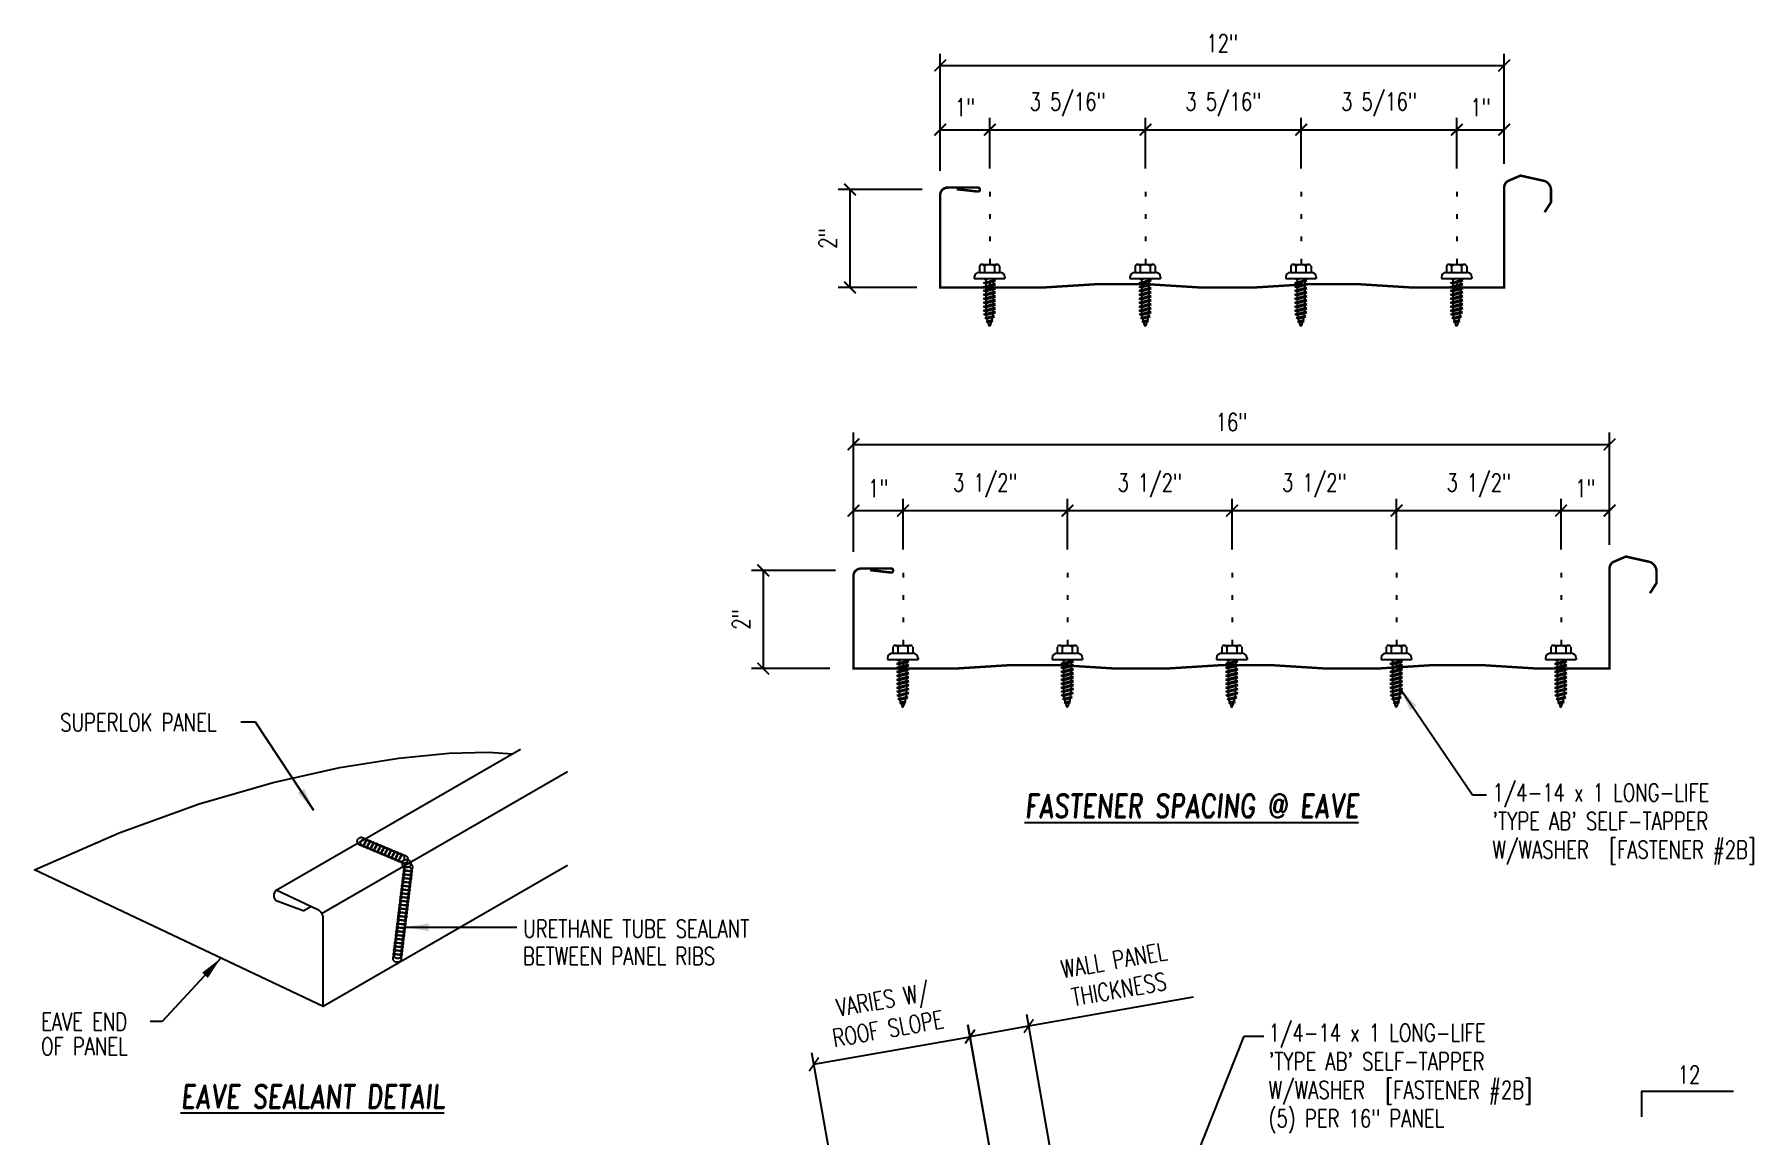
# Model space of a CAD drawing. Header units: inches. Extents: x 1.1 to 38.9, y 6.9 to 55.8.
# Drawn here: x 1.05 to 37.63, y 32.39 to 55.8 of the extents above; entities that cross this region are included whole.
import ezdxf
from ezdxf.enums import TextEntityAlignment as Align

# ---------------------------------------------------------------- set-up
doc = ezdxf.new("R2010")
doc.units = ezdxf.units.IN
doc.header["$MEASUREMENT"] = 0
doc.linetypes.add('CENTER2', pattern=[1.125, 0.75, -0.125, 0.125, -0.125])
doc.linetypes.add('DOT2', pattern=[0.125, 0, -0.125])
for name, color, linetype in [('DIM', 2, 'Continuous'), ('FASTENER', 9, 'Continuous'), ('LABEL', 6, 'Continuous'), ('MARK', 1, 'Continuous'), ('PANEL', 11, 'Continuous'), ('SEALANT', 253, 'CENTER2'), ('TEXT', 2, 'Continuous')]:
    doc.layers.add(name, color=color, linetype=linetype)
doc.styles.add('ROMAND', font='romand', dxfattribs={"height": 0.075})
doc.styles.add('TEXT', font='SIMPLEX', dxfattribs={"width": 0.75, "height": 6})
doc.styles.add('TEXT1', font='ROMANS.shx', dxfattribs={"width": 0.75, "height": 0.375})
doc.dimstyles.new('DETAIL', dxfattribs={"dimscale": 4, "dimtxt": 0.375, "dimasz": 0.0625, "dimexe": 0.0625, "dimexo": 0.125, "dimgap": 0.0625, "dimtad": 1, "dimdec": 4, "dimzin": 3, "dimdsep": 46, "dimlunit": 4, "dimtxsty": 'TEXT1', "dimblk": 'ARCHTICK', "dimcen": 0.0625, "dimclrd": 7, "dimclre": 7, "dimclrt": 2, "dimadec": 0, "dimazin": 0, "dimtfac": 0.59375, "dimtdec": 4, "dimtmove": 0, "dimatfit": 3, "dimfxl": 0, "dimfrac": 2, "dimtolj": 1, "dimtzin": 3, "dimarcsym": 0})
doc.dimstyles.new('DETAIL$7', dxfattribs={"dimscale": 4, "dimtxt": 6, "dimasz": 0.125, "dimexe": 0.0625, "dimexo": 0.125, "dimgap": 0.0625, "dimtad": 1, "dimdec": 5, "dimzin": 3, "dimdsep": 46, "dimlunit": 4, "dimtxsty": 'TEXT', "dimblk": 'ARCHTICK', "dimcen": 0.0625, "dimclrd": 7, "dimclre": 7, "dimclrt": 2, "dimadec": 0, "dimazin": 0, "dimtfac": 0.666667, "dimtdec": 5, "dimtmove": 0, "dimatfit": 3, "dimfxl": 0, "dimfrac": 2, "dimtolj": 1, "dimtzin": 3, "dimarcsym": 0})

# ---------------------------------------------------------------- blocks, each defined once
blk = doc.blocks.new('_ArchTick')
at = {"color": 0, "linetype": 'ByBlock', "const_width": 0.15}
blk.add_lwpolyline([(-0.5, -0.5), (0.5, 0.5)], dxfattribs=at)
blk = doc.blocks.new('*D16')
at = {"layer": 'DEFPOINTS', "color": 0}
for p in [(20.96, 34.475), (22.402, 26.294), (19.081, 25.708)]:
    blk.add_point(p, dxfattribs=at)
at = {"layer": 'DIM', "color": 7, "lineweight": -2}
for p, q in [((17.638, 33.89), (20.96, 34.475)), ((22.315, 26.786), (20.916, 34.722)), ((18.994, 26.201), (17.594, 34.136))]:
    blk.add_line(p, q, dxfattribs=at)
at = {"layer": 'DIM', "color": 7, "lineweight": -2, "xscale": 0.25, "yscale": 0.25, "zscale": 0.25}
for p, rotation in [((20.96, 34.475), 9.999999999999849), ((17.638, 33.89), 189.9999999999998)]:
    blk.add_blockref('_ArchTick', p, dxfattribs=dict(at, rotation=rotation))
at = {"layer": 'DIM', "color": 2, "insert": (19.162, 34.956), "char_height": 0.375, "attachment_point": 5, "rotation": 10, "style": 'TEXT1'}
blk.add_mtext('\\A1;VARIES W/\\PROOF SLOPE', dxfattribs=at)
blk = doc.blocks.new('*D17')
at = {"layer": 'DEFPOINTS', "color": 0}
for p in [(22.208, 34.705), (23.652, 26.514), (22.402, 26.294)]:
    blk.add_point(p, dxfattribs=at)
at = {"layer": 'DIM', "color": 7, "lineweight": -2}
for p, q in [((22.208, 34.705), (25.712, 35.323)), ((23.565, 27.007), (22.165, 34.951)), ((22.315, 26.786), (20.915, 34.731)), ((20.958, 34.484), (22.208, 34.705))]:
    blk.add_line(p, q, dxfattribs=at)
at = {"layer": 'DIM', "color": 7, "lineweight": -2, "xscale": 0.25, "yscale": 0.25, "zscale": 0.25}
for p, rotation in [((22.208, 34.705), 9.99999999999995), ((20.958, 34.484), 189.9999999999999)]:
    blk.add_blockref('_ArchTick', p, dxfattribs=dict(at, rotation=rotation))
at = {"layer": 'DIM', "color": 2, "insert": (24.076, 35.796), "char_height": 0.375, "attachment_point": 5, "rotation": 10, "style": 'TEXT1'}
blk.add_mtext('\\A1;{WALL PANEL}\\P{THICKNESS}', dxfattribs=at)
blk = doc.blocks.new('FD-F2b')
at = {"layer": 'TEXT', "style": 'TEXT1', "width": 0.75}
for s, p in [('1/4-14 x 1 LONG-LIFE', (0.0047, -0.0408)), ("'TYPE AB' SELF-TAPPER", (0.0047, -0.1926)), ('W/WASHER', (0.0047, -0.3444)), ('[FASTENER #2B]', (0.6255, -0.3444))]:
    blk.add_text(s, height=0.09375, dxfattribs=at).set_placement(p)
blk.add_attdef('(QUANTITY)', (0.0047, -0.4962), '', height=0.0938, dxfattribs=at)
at = {"layer": 'TEXT', "style": 'TEXT1', "flags": 1}
for tag, p in [('Color', (0.0199, -0.7145)), ('Calc', (0.0199, -0.7145)), ('Opt1', (0.0199, -0.7145)), ('Opt2', (0.0199, -0.7145)), ('Opt3', (0.0199, -0.7145)), ('Description', (0.0199, -0.7145)), ('Multiple', (0.0199, -0.7145)), ('Part', (0.0199, -0.7145)), ('Spare1', (0.0199, -0.902)), ('Spare2', (0.0199, -0.902)), ('Spare3', (0.0199, -0.902)), ('Spare4', (0.0199, -0.902)), ('Spare5', (0.0199, -0.902)), ('Spare6', (0.0199, -0.902)), ('Spare7', (0.0199, -0.902)), ('Spare8', (0.0199, -0.902)), ('Spare9', (0.0199, -0.902)), ('Spare10', (0.0199, -0.902))]:
    blk.add_attdef(tag, p, '', height=0.0938, dxfattribs=at)
blk = doc.blocks.new('slopl1')
at = {"layer": 'MARK', "color": 6}
blk.add_lwpolyline([(0, 0), (0, 0.1368), (0.4871, 0.1368)], dxfattribs=at)
at = {"layer": 'MARK', "color": 2, "style": 'TEXT1', "width": 0.75}
blk.add_text('12', height=0.09375, dxfattribs=at).set_placement((0.1909, 0.1779))
blk.add_attdef('SLOPL1', text='', height=0.0938, dxfattribs=at).set_placement((-0.0549, 0.0243), align=Align.RIGHT)
blk = doc.blocks.new('LAY-LAB')
at = {"layer": 'LABEL', "color": 6, "style": 'ROMAND', "oblique": 5, "width": 0.75}
blk.add_attdef('LAY-LAB', (0.017, 0.036), '', height=0.188, dxfattribs=at)
blk = doc.blocks.new('FZ6')
at = {"layer": 'FASTENER'}
for p, q in [((-0.324, 0.071), (-0.324, 0.037)), ((-0.324, 0.037), (0.324, 0.037)), ((-0.224, 0.171), (0.215, 0.171)), ((-0.215, 0.305), (-0.215, 0.171)), ((-0.161, 0.337), (0.161, 0.337)), ((-0.129, 0.035), (-0.124, 0.037)), ((-0.096, 0.017), (-0.129, 0.035)), ((-0.129, -0.049), (0.096, 0.015)), ((-0.124, 0.037), (-0.08, 0.037)), ((-0.107, 0.305), (-0.107, 0.171)), ((-0.096, 0.017), (-0.025, 0.037)), ((-0.08, 0.037), (0.08, 0.037)), ((-0.08, 0.021), (-0.08, -0.035)), ((0.08, 0.037), (0.08, 0.011)), ((0.129, -0.003), (0.096, 0.015)), ((0.107, 0.305), (0.107, 0.171)), ((0.215, 0.305), (0.215, 0.171)), ((0.324, 0.071), (0.324, 0.037)), ((-0.096, -0.068), (-0.129, -0.049)), ((-0.129, -0.134), (0.096, -0.069)), ((-0.096, -0.152), (-0.129, -0.134)), ((-0.129, -0.218), (0.096, -0.154)), ((-0.096, -0.237), (-0.129, -0.218)), ((-0.129, -0.303), (0.096, -0.238)), ((-0.096, -0.321), (-0.129, -0.303)), ((-0.129, -0.387), (0.096, -0.323)), ((-0.096, -0.068), (0.129, -0.004)), ((-0.096, -0.152), (0.129, -0.088)), ((-0.096, -0.237), (0.129, -0.172)), ((-0.096, -0.321), (0.129, -0.257)), ((-0.096, -0.406), (0.129, -0.341)), ((-0.08, -0.063), (-0.08, -0.12)), ((-0.08, -0.148), (-0.08, -0.204)), ((-0.08, -0.232), (-0.08, -0.288)), ((-0.08, -0.317), (-0.08, -0.373)), ((0.08, -0.016), (0.08, -0.074)), ((0.08, -0.102), (0.08, -0.158)), ((0.08, -0.186), (0.08, -0.243)), ((0.08, -0.27), (0.08, -0.327)), ((0.08, -0.355), (0.08, -0.412)), ((0.129, -0.088), (0.096, -0.069)), ((0.129, -0.172), (0.096, -0.154)), ((0.129, -0.257), (0.096, -0.238)), ((0.129, -0.341), (0.096, -0.323)), ((-0.096, -0.406), (-0.129, -0.387)), ((-0.129, -0.471), (0.096, -0.407)), ((-0.096, -0.49), (-0.129, -0.471)), ((-0.129, -0.556), (0.096, -0.491)), ((-0.096, -0.575), (-0.129, -0.556)), ((-0.129, -0.64), (0.096, -0.576)), ((-0.096, -0.659), (-0.129, -0.64)), ((-0.121, -0.722), (0.092, -0.662)), ((-0.088, -0.741), (-0.121, -0.722)), ((-0.096, -0.49), (0.129, -0.426)), ((-0.096, -0.575), (0.129, -0.51)), ((-0.096, -0.659), (0.129, -0.595)), ((-0.088, -0.741), (0.125, -0.68)), ((-0.08, -0.401), (-0.08, -0.457)), ((-0.08, -0.485), (-0.08, -0.542)), ((-0.08, -0.57), (-0.08, -0.626)), ((0.08, -0.44), (0.08, -0.496)), ((0.08, -0.524), (0.08, -0.58)), ((0.125, -0.68), (0.092, -0.662)), ((0.129, -0.426), (0.096, -0.407)), ((0.129, -0.51), (0.096, -0.491)), ((0.129, -0.595), (0.096, -0.576)), ((-0.095, -0.799), (0.071, -0.752)), ((-0.061, -0.818), (-0.095, -0.799)), ((-0.063, -0.877), (0.034, -0.847)), ((-0.029, -0.895), (-0.063, -0.877)), ((-0.061, -0.818), (0.104, -0.771)), ((-0.029, -0.895), (0.068, -0.866)), ((0.068, -0.866), (0.034, -0.847)), ((0.104, -0.771), (0.071, -0.752))]:
    blk.add_line(p, q, dxfattribs=at)
for centre, radius, start, end in [((-0.224, 0.071), 0.1, 90, 180), ((-0.161, 0.274), 0.0628, 29.8754, 150.1246), ((0, 0.141), 0.196, 56.9974, 123.0026), ((0.161, 0.274), 0.0628, 29.8754, 150.1246), ((0.224, 0.071), 0.1, 0, 90), ((0.676, -0.642), 0.757, 180.9696, 185.1765), ((-0.676, -0.642), 0.757, 351.6648, 356.0901), ((-0.676, -0.642), 0.757, 358.2537, 2.5109), ((0.676, -0.642), 0.757, 187.255, 191.3837), ((0.676, -0.642), 0.757, 193.4363, 197.6723), ((0.676, -0.642), 0.757, 199.1495, 206.7351), ((-0.676, -0.642), 0.757, 333.2649, 342.2085), ((-0.676, -0.642), 0.757, 343.5473, 349.3968)]:
    blk.add_arc(centre, radius, start, end, dxfattribs=at)
blk = doc.blocks.new('*D22')
at = {"layer": 'DEFPOINTS', "color": 0}
for p in [(19.534, 45.666), (18.48, 44.293), (19.534, 44.343)]:
    blk.add_point(p, dxfattribs=at)
at = {"layer": 'DIM', "color": 7, "lineweight": -2}
for p, q in [((18.48, 44.793), (18.48, 45.916)), ((19.534, 44.843), (19.534, 45.916)), ((18.48, 45.666), (19.534, 45.666))]:
    blk.add_line(p, q, dxfattribs=at)
at = {"layer": 'DIM', "color": 7, "lineweight": -2, "xscale": 0.25, "yscale": 0.25, "zscale": 0.25, "rotation": 180}
blk.add_blockref('_ArchTick', (18.48, 45.666), dxfattribs=at)
at = {"layer": 'DIM', "color": 7, "lineweight": -2, "xscale": 0.25, "yscale": 0.25, "zscale": 0.25}
blk.add_blockref('_ArchTick', (19.534, 45.666), dxfattribs=at)
at = {"layer": 'DIM', "color": 2, "insert": (19.007, 46.139), "char_height": 0.375, "attachment_point": 5, "style": 'TEXT1'}
blk.add_mtext('\\A1;1"', dxfattribs=at)
blk = doc.blocks.new('*D23')
at = {"layer": 'DEFPOINTS', "color": 0}
for p in [(18.598, 44.395), (16.56, 42.308), (18.478, 42.308)]:
    blk.add_point(p, dxfattribs=at)
at = {"layer": 'DIM', "color": 7, "lineweight": -2}
for p, q in [((18.098, 44.395), (16.31, 44.395)), ((16.56, 44.395), (16.56, 42.308)), ((17.978, 42.308), (16.31, 42.308))]:
    blk.add_line(p, q, dxfattribs=at)
at = {"layer": 'DIM', "color": 7, "lineweight": -2, "xscale": 0.25, "yscale": 0.25, "zscale": 0.25}
for p, rotation in [((16.56, 44.395), 90), ((16.56, 42.308), 270)]:
    blk.add_blockref('_ArchTick', p, dxfattribs=dict(at, rotation=rotation))
at = {"layer": 'DIM', "color": 2, "insert": (16.087, 43.351), "char_height": 0.375, "attachment_point": 5, "rotation": 90, "style": 'TEXT1'}
blk.add_mtext('\\A1;2"', dxfattribs=at)
blk = doc.blocks.new('*D24')
at = {"layer": 'DEFPOINTS', "color": 0}
for p in [(34.566, 45.666), (33.534, 44.343), (34.566, 44.437)]:
    blk.add_point(p, dxfattribs=at)
at = {"layer": 'DIM', "color": 7, "lineweight": -2}
for p, q in [((33.534, 44.843), (33.534, 45.916)), ((34.566, 44.937), (34.566, 45.916)), ((33.534, 45.666), (34.566, 45.666))]:
    blk.add_line(p, q, dxfattribs=at)
at = {"layer": 'DIM', "color": 7, "lineweight": -2, "xscale": 0.25, "yscale": 0.25, "zscale": 0.25, "rotation": 180}
blk.add_blockref('_ArchTick', (33.534, 45.666), dxfattribs=at)
at = {"layer": 'DIM', "color": 7, "lineweight": -2, "xscale": 0.25, "yscale": 0.25, "zscale": 0.25}
blk.add_blockref('_ArchTick', (34.566, 45.666), dxfattribs=at)
at = {"layer": 'DIM', "color": 2, "insert": (34.05, 46.139), "char_height": 0.375, "attachment_point": 5, "style": 'TEXT1'}
blk.add_mtext('\\A1;1"', dxfattribs=at)
blk = doc.blocks.new('*D27')
at = {"color": 7, "lineweight": -2}
for p, q in [((19.534, 44.843), (19.534, 45.916)), ((23.034, 44.843), (23.034, 45.916)), ((19.534, 45.666), (23.034, 45.666))]:
    blk.add_line(p, q, dxfattribs=at)
at = {"layer": 'DEFPOINTS', "color": 0}
for p in [(23.034, 45.666), (19.534, 44.343), (23.034, 44.343)]:
    blk.add_point(p, dxfattribs=at)
at = {"color": 7, "lineweight": -2, "xscale": 0.25, "yscale": 0.25, "zscale": 0.25, "rotation": 180}
blk.add_blockref('_ArchTick', (19.534, 45.666), dxfattribs=at)
at = {"color": 7, "lineweight": -2, "xscale": 0.25, "yscale": 0.25, "zscale": 0.25}
blk.add_blockref('_ArchTick', (23.034, 45.666), dxfattribs=at)
at = {"color": 2, "insert": (21.284, 46.201), "char_height": 0.375, "attachment_point": 5, "style": 'TEXT1'}
blk.add_mtext('\\A1;3 1/2"', dxfattribs=at)
blk = doc.blocks.new('*D28')
at = {"color": 7, "lineweight": -2}
for p, q in [((23.034, 44.843), (23.034, 45.916)), ((26.534, 44.843), (26.534, 45.916)), ((23.034, 45.666), (26.534, 45.666))]:
    blk.add_line(p, q, dxfattribs=at)
at = {"layer": 'DEFPOINTS', "color": 0}
for p in [(26.534, 45.666), (23.034, 44.343), (26.534, 44.343)]:
    blk.add_point(p, dxfattribs=at)
at = {"color": 7, "lineweight": -2, "xscale": 0.25, "yscale": 0.25, "zscale": 0.25, "rotation": 180}
blk.add_blockref('_ArchTick', (23.034, 45.666), dxfattribs=at)
at = {"color": 7, "lineweight": -2, "xscale": 0.25, "yscale": 0.25, "zscale": 0.25}
blk.add_blockref('_ArchTick', (26.534, 45.666), dxfattribs=at)
at = {"color": 2, "insert": (24.784, 46.201), "char_height": 0.375, "attachment_point": 5, "style": 'TEXT1'}
blk.add_mtext('\\A1;3 1/2"', dxfattribs=at)
blk = doc.blocks.new('*D29')
at = {"color": 7, "lineweight": -2}
for p, q in [((26.534, 44.843), (26.534, 45.916)), ((30.034, 44.843), (30.034, 45.916)), ((26.534, 45.666), (30.034, 45.666))]:
    blk.add_line(p, q, dxfattribs=at)
at = {"layer": 'DEFPOINTS', "color": 0}
for p in [(30.034, 45.666), (26.534, 44.343), (30.034, 44.343)]:
    blk.add_point(p, dxfattribs=at)
at = {"color": 7, "lineweight": -2, "xscale": 0.25, "yscale": 0.25, "zscale": 0.25, "rotation": 180}
blk.add_blockref('_ArchTick', (26.534, 45.666), dxfattribs=at)
at = {"color": 7, "lineweight": -2, "xscale": 0.25, "yscale": 0.25, "zscale": 0.25}
blk.add_blockref('_ArchTick', (30.034, 45.666), dxfattribs=at)
at = {"color": 2, "insert": (28.284, 46.201), "char_height": 0.375, "attachment_point": 5, "style": 'TEXT1'}
blk.add_mtext('\\A1;3 1/2"', dxfattribs=at)
blk = doc.blocks.new('*D30')
at = {"color": 7, "lineweight": -2}
for p, q in [((30.034, 44.843), (30.034, 45.916)), ((33.534, 44.843), (33.534, 45.916)), ((30.034, 45.666), (33.534, 45.666))]:
    blk.add_line(p, q, dxfattribs=at)
at = {"layer": 'DEFPOINTS', "color": 0}
for p in [(33.534, 45.666), (30.034, 44.343), (33.534, 44.343)]:
    blk.add_point(p, dxfattribs=at)
at = {"color": 7, "lineweight": -2, "xscale": 0.25, "yscale": 0.25, "zscale": 0.25, "rotation": 180}
blk.add_blockref('_ArchTick', (30.034, 45.666), dxfattribs=at)
at = {"color": 7, "lineweight": -2, "xscale": 0.25, "yscale": 0.25, "zscale": 0.25}
blk.add_blockref('_ArchTick', (33.534, 45.666), dxfattribs=at)
at = {"color": 2, "insert": (31.784, 46.201), "char_height": 0.375, "attachment_point": 5, "style": 'TEXT1'}
blk.add_mtext('\\A1;3 1/2"', dxfattribs=at)
blk = doc.blocks.new('*D25')
at = {"layer": 'DEFPOINTS', "color": 0}
for p in [(21.379, 53.769), (20.325, 52.395), (21.379, 52.446)]:
    blk.add_point(p, dxfattribs=at)
at = {"layer": 'DIM', "color": 7, "lineweight": -2}
for p, q in [((20.325, 52.895), (20.325, 54.019)), ((21.379, 52.946), (21.379, 54.019)), ((20.325, 53.769), (21.379, 53.769))]:
    blk.add_line(p, q, dxfattribs=at)
at = {"layer": 'DIM', "color": 7, "lineweight": -2, "xscale": 0.25, "yscale": 0.25, "zscale": 0.25, "rotation": 180}
blk.add_blockref('_ArchTick', (20.325, 53.769), dxfattribs=at)
at = {"layer": 'DIM', "color": 7, "lineweight": -2, "xscale": 0.25, "yscale": 0.25, "zscale": 0.25}
blk.add_blockref('_ArchTick', (21.379, 53.769), dxfattribs=at)
at = {"layer": 'DIM', "color": 2, "insert": (20.852, 54.242), "char_height": 0.375, "attachment_point": 5, "style": 'TEXT1'}
blk.add_mtext('\\A1;1"', dxfattribs=at)
blk = doc.blocks.new('*D26')
at = {"layer": 'DEFPOINTS', "color": 0}
for p in [(20.443, 52.498), (18.405, 50.411), (20.324, 50.411)]:
    blk.add_point(p, dxfattribs=at)
at = {"layer": 'DIM', "color": 7, "lineweight": -2}
for p, q in [((19.943, 52.498), (18.155, 52.498)), ((18.405, 52.498), (18.405, 50.411)), ((19.824, 50.411), (18.155, 50.411))]:
    blk.add_line(p, q, dxfattribs=at)
at = {"layer": 'DIM', "color": 7, "lineweight": -2, "xscale": 0.25, "yscale": 0.25, "zscale": 0.25}
for p, rotation in [((18.405, 52.498), 90), ((18.405, 50.411), 270)]:
    blk.add_blockref('_ArchTick', p, dxfattribs=dict(at, rotation=rotation))
at = {"layer": 'DIM', "color": 2, "insert": (17.932, 51.454), "char_height": 0.375, "attachment_point": 5, "rotation": 90, "style": 'TEXT1'}
blk.add_mtext('\\A1;2"', dxfattribs=at)
blk = doc.blocks.new('*D31')
at = {"color": 7, "lineweight": -2}
for p, q in [((21.379, 52.946), (21.379, 54.019)), ((24.692, 52.946), (24.692, 54.019)), ((21.379, 53.769), (24.692, 53.769))]:
    blk.add_line(p, q, dxfattribs=at)
at = {"layer": 'DEFPOINTS', "color": 0}
for p in [(24.692, 53.769), (21.379, 52.446), (24.692, 52.446)]:
    blk.add_point(p, dxfattribs=at)
at = {"color": 7, "lineweight": -2, "xscale": 0.25, "yscale": 0.25, "zscale": 0.25, "rotation": 180}
blk.add_blockref('_ArchTick', (21.379, 53.769), dxfattribs=at)
at = {"color": 7, "lineweight": -2, "xscale": 0.25, "yscale": 0.25, "zscale": 0.25}
blk.add_blockref('_ArchTick', (24.692, 53.769), dxfattribs=at)
at = {"color": 2, "insert": (23.036, 54.304), "char_height": 0.375, "attachment_point": 5, "style": 'TEXT1'}
blk.add_mtext('\\A1;3 5/16"', dxfattribs=at)
blk = doc.blocks.new('*D32')
at = {"color": 7, "lineweight": -2}
for p, q in [((24.692, 52.946), (24.692, 54.019)), ((28.004, 52.946), (28.004, 54.019)), ((24.692, 53.769), (28.004, 53.769))]:
    blk.add_line(p, q, dxfattribs=at)
at = {"layer": 'DEFPOINTS', "color": 0}
for p in [(28.004, 53.769), (24.692, 52.446), (28.004, 52.446)]:
    blk.add_point(p, dxfattribs=at)
at = {"color": 7, "lineweight": -2, "xscale": 0.25, "yscale": 0.25, "zscale": 0.25, "rotation": 180}
blk.add_blockref('_ArchTick', (24.692, 53.769), dxfattribs=at)
at = {"color": 7, "lineweight": -2, "xscale": 0.25, "yscale": 0.25, "zscale": 0.25}
blk.add_blockref('_ArchTick', (28.004, 53.769), dxfattribs=at)
at = {"color": 2, "insert": (26.348, 54.304), "char_height": 0.375, "attachment_point": 5, "style": 'TEXT1'}
blk.add_mtext('\\A1;3 5/16"', dxfattribs=at)
blk = doc.blocks.new('*D33')
at = {"color": 7, "lineweight": -2}
for p, q in [((28.004, 52.946), (28.004, 54.019)), ((31.317, 52.946), (31.317, 54.019)), ((28.004, 53.769), (31.317, 53.769))]:
    blk.add_line(p, q, dxfattribs=at)
at = {"layer": 'DEFPOINTS', "color": 0}
for p in [(31.317, 53.769), (28.004, 52.446), (31.317, 52.446)]:
    blk.add_point(p, dxfattribs=at)
at = {"color": 7, "lineweight": -2, "xscale": 0.25, "yscale": 0.25, "zscale": 0.25, "rotation": 180}
blk.add_blockref('_ArchTick', (28.004, 53.769), dxfattribs=at)
at = {"color": 7, "lineweight": -2, "xscale": 0.25, "yscale": 0.25, "zscale": 0.25}
blk.add_blockref('_ArchTick', (31.317, 53.769), dxfattribs=at)
at = {"color": 2, "insert": (29.661, 54.304), "char_height": 0.375, "attachment_point": 5, "style": 'TEXT1'}
blk.add_mtext('\\A1;3 5/16"', dxfattribs=at)
blk = doc.blocks.new('*D34')
at = {"color": 7, "lineweight": -2}
for p, q in [((31.317, 52.946), (31.317, 54.019)), ((32.324, 53.04), (32.324, 54.019)), ((31.317, 53.769), (32.324, 53.769))]:
    blk.add_line(p, q, dxfattribs=at)
at = {"layer": 'DEFPOINTS', "color": 0}
for p in [(32.324, 53.769), (31.317, 52.446), (32.324, 52.54)]:
    blk.add_point(p, dxfattribs=at)
at = {"color": 7, "lineweight": -2, "xscale": 0.25, "yscale": 0.25, "zscale": 0.25, "rotation": 180}
blk.add_blockref('_ArchTick', (31.317, 53.769), dxfattribs=at)
at = {"color": 7, "lineweight": -2, "xscale": 0.25, "yscale": 0.25, "zscale": 0.25}
blk.add_blockref('_ArchTick', (32.324, 53.769), dxfattribs=at)
at = {"color": 2, "insert": (31.82, 54.242), "char_height": 0.375, "attachment_point": 5, "style": 'TEXT1'}
blk.add_mtext('\\A1;1"', dxfattribs=at)

msp = doc.modelspace()

# ---------------------------------------------------------------- linework, layer by layer
at = {"color": 7}
for p, q in [((20.32507, 53.39545), (20.32507, 55.38488)), ((32.3238, 53.39545), (32.3238, 55.38488)), ((20.32507, 55.13488), (32.3238, 55.13488))]:
    msp.add_line(p, q, dxfattribs=at)
at = {"layer": 'DIM', "linetype": 'DOT2', "ltscale": 3}
for p, q in [((21.37944, 52.44563), (21.37944, 50.41116)), ((24.69194, 52.44563), (24.69194, 50.48133)), ((28.00444, 52.44563), (28.00444, 50.47408)), ((31.31694, 52.44563), (31.31694, 50.41116)), ((19.53411, 44.3427), (19.53411, 42.30823)), ((23.03411, 44.3427), (23.03411, 42.37046)), ((26.53411, 44.3427), (26.53411, 42.3784)), ((30.03411, 44.3427), (30.03411, 42.33268)), ((33.53411, 44.3427), (33.53411, 42.30823))]:
    msp.add_line(p, q, dxfattribs=at)
at = {"layer": 'DIM', "color": 7}
for p, q in [((18.47974, 44.79251), (18.47974, 47.32576)), ((34.56559, 44.93677), (34.56559, 47.32576)), ((18.47974, 47.07576), (34.56559, 47.07576))]:
    msp.add_line(p, q, dxfattribs=at)
at = {"layer": 'PANEL'}
for p, q in [((6.19872, 37.59289), (11.39488, 40.59289)), ((7.16376, 37.10048), (12.39488, 40.12066)), ((7.08195, 37.17581), (6.19872, 37.59289)), ((6.77204, 37.15357), (6.19872, 37.36648)), ((6.77204, 37.15357), (6.93267, 37.2463)), ((7.19872, 35.12066), (7.19872, 36.99886))]:
    msp.add_line(p, q, dxfattribs=at)
for points in [[(33.18385, 52.01351, 0.05253, 0.05253, 0), (33.32107, 52.22634, 0.05253, 0.05253, 0), (33.32107, 52.47784, 0.05253, 0.05253, 0.31402705), (33.18138, 52.67833, 0.05253, 0.05253, 0), (32.6701, 52.79211, 0.05253, 0.05253, 0), (32.40613, 52.67906, 0.05253, 0.05253, 0.27334467), (32.3238, 52.5397, 0.05, 0.05, 0), (32.3238, 50.41132, 0.05, 0.05, 0), (32.11649, 50.41116, 0.05, 0.05, 0), (30.76908, 50.41116, 0.05, 0.05, 0)], [(31.4883, 50.41116, 0.05, 0.05, 0), (30.36567, 50.41116, 0.05, 0.05, 0), (29.24304, 50.48133, 0.05, 0.05, 0), (28.12041, 50.48133, 0.05, 0.05, 0), (26.99777, 50.41116, 0.05, 0.05, 0), (25.87514, 50.41116, 0.05, 0.05, 0), (24.75251, 50.48133, 0.05, 0.05, 0), (23.62988, 50.48133, 0.05, 0.05, 0), (22.50724, 50.41116, 0.05, 0.05, 0), (21.18805, 50.41116, 0.05, 0.05, 0), (21.25317, 50.41116, 0.05, 0.05, 0), (21.07079, 50.41116, 0.05, 0.05, 0), (20.74677, 50.41116, 0.05, 0.05, 0), (20.3238, 50.41107, 0.05, 0.05, 0), (20.3238, 52.37805, 0.05253, 0.05253, -0.41421356), (20.4829, 52.53715, 0.05253, 0.05253, 0), (21.12583, 52.53715, 0.05253, 0.05253, -0.41421356), (21.16811, 52.49487, 0.05253, 0.05253, -0.41421356), (21.12583, 52.45259, 0.05253, 0.05253, 0), (20.67678, 52.50331, 0, 0, 0)], [(35.42564, 43.91058, 0.05253, 0.05253, 0), (35.56286, 44.1234, 0.05253, 0.05253, 0), (35.56286, 44.37491, 0.05253, 0.05253, 0.31402705), (35.42317, 44.5754, 0.05253, 0.05253, 0), (34.91189, 44.68918, 0.05253, 0.05253, 0), (34.64792, 44.57612, 0.05253, 0.05253, 0.27334467), (34.56559, 44.43677, 0.05, 0.05, 0), (34.56559, 42.30839, 0.05, 0.05, 0), (34.35828, 42.30823, 0.05, 0.05, 0), (33.01087, 42.30823, 0.05, 0.05, 0), (31.88824, 42.3784, 0.05, 0.05, 0), (30.7656, 42.3784, 0.05, 0.05, 0), (29.64297, 42.30823, 0.05, 0.05, 0), (28.52034, 42.30823, 0.05, 0.05, 0), (27.39771, 42.3784, 0.05, 0.05, 0), (26.27507, 42.3784, 0.05, 0.05, 0), (25.15244, 42.30823, 0.05, 0.05, 0), (24.02981, 42.30823, 0.05, 0.05, 0), (22.90718, 42.3784, 0.05, 0.05, 0), (21.78454, 42.3784, 0.05, 0.05, 0), (20.66191, 42.30823, 0.05, 0.05, 0), (19.34272, 42.30823, 0.05, 0.05, 0), (19.40784, 42.30823, 0.05, 0.05, 0), (19.22546, 42.30823, 0.05, 0.05, 0), (18.90144, 42.30823, 0.05, 0.05, 0), (18.47847, 42.30814, 0.05, 0.05, 0), (18.47847, 44.27512, 0.05253, 0.05253, -0.41421356), (18.63756, 44.43422, 0.05253, 0.05253, 0), (19.2805, 44.43422, 0.05253, 0.05253, -0.41421356), (19.32278, 44.39194, 0.05253, 0.05253, -0.41421356), (19.2805, 44.34966, 0.05253, 0.05253, 0), (18.83144, 44.40038, 0, 0, 0)]]:
    msp.add_lwpolyline(points, format="xyseb", dxfattribs=at)
msp.add_lwpolyline([(12.39488, 38.12066), (7.19872, 35.12066), (1.05224, 38.02319), (2.8564, 38.81428), (4.55607, 39.42858), (6.12911, 39.88546), (7.55333, 40.20431), (8.80658, 40.40451), (9.8667, 40.50543), (10.71153, 40.52646), (11.2223, 40.49325)], dxfattribs=at)
for centre, radius, start, end in [((6.28855, 37.47968), 0.14451, 128.431894, 231.568106), ((6.97653, 36.97923), 0.22306, 354.952752, 61.797202)]:
    msp.add_arc(centre, radius, start, end, dxfattribs=at)
at = {"layer": 'SEALANT', "color": 9}
for centre in [(8.0105, 38.63008), (8.08544, 38.59854), (8.16038, 38.56699), (8.23532, 38.53545), (8.31025, 38.50391), (8.38519, 38.47236), (8.46013, 38.44082), (8.53507, 38.40928), (8.61001, 38.37773), (8.68495, 38.34619), (8.75988, 38.31465), (8.83482, 38.2831), (8.90976, 38.25156), (8.97193, 38.16166), (8.99851, 38.00343), (9.0084, 38.08413), (8.94907, 37.59992), (8.95896, 37.68062), (8.96885, 37.76132), (8.97874, 37.84202), (8.98862, 37.92273), (8.90952, 37.2771), (8.91941, 37.35781), (8.92929, 37.43851), (8.93918, 37.51921), (8.86008, 36.87359), (8.86996, 36.95429), (8.87985, 37.03499), (8.88974, 37.1157), (8.89963, 37.1964), (8.82052, 36.55078), (8.83041, 36.63148), (8.8403, 36.71218), (8.85019, 36.79289), (8.77108, 36.14726), (8.78097, 36.22796), (8.79086, 36.30867), (8.80075, 36.38937), (8.81063, 36.47007)]:
    msp.add_circle(centre, 0.08824, dxfattribs=at)

# ---------------------------------------------------------------- block references
at = {"color": 7, "xscale": 0.25, "yscale": 0.25, "zscale": 0.25, "rotation": 180}
msp.add_blockref('_ArchTick', (20.32507, 55.13488), dxfattribs=at)
at = {"color": 7, "xscale": 0.25, "yscale": 0.25, "zscale": 0.25}
msp.add_blockref('_ArchTick', (32.3238, 55.13488), dxfattribs=at)
at = {"layer": 'DIM', "color": 7, "xscale": 0.25, "yscale": 0.25, "zscale": 0.25, "rotation": 180}
msp.add_blockref('_ArchTick', (18.47974, 47.07576), dxfattribs=at)
at = {"layer": 'DIM', "color": 7, "xscale": 0.25, "yscale": 0.25, "zscale": 0.25}
msp.add_blockref('_ArchTick', (34.56559, 47.07576), dxfattribs=at)
at = {"layer": 'FASTENER'}
for p in [(21.37389, 50.56361), (24.68639, 50.56361), (27.99889, 50.56361), (31.31139, 50.56361), (19.52856, 42.46068), (23.02856, 42.46068), (26.52856, 42.46068), (30.02856, 42.46068), (33.52856, 42.46068)]:
    msp.add_blockref('FZ6', p, dxfattribs=at)
at = {"layer": 'LABEL', "xscale": 2.666666666666686, "yscale": 2.666666666666679, "zscale": 2.66666666666668}
for p, values in [((22.08243, 39.04014), {'LAY-LAB': '%%UFASTENER SPACING @ EAVE'}), ((4.12517, 32.8594), {'LAY-LAB': '%%UEAVE SEALANT DETAIL'})]:
    msp.add_blockref('LAY-LAB', p, dxfattribs=at).add_auto_attribs(values)
at = {"layer": 'MARK', "xscale": 4, "yscale": 4, "zscale": 4}
msp.add_blockref('slopl1', (35.25073, 32.77148), dxfattribs=at)
at = {"layer": 'TEXT', "xscale": 4, "yscale": 4, "zscale": 4}
msp.add_blockref('FD-F2b', (32.05507, 39.64537), dxfattribs=at)
msp.add_blockref('FD-F2b', (27.29309, 34.53565), dxfattribs=at).add_auto_attribs({'(QUANTITY)': '(5) PER 16" PANEL'})

# ---------------------------------------------------------------- texts
at = {"color": 2, "insert": (26.32444, 55.6081), "char_height": 0.375, "attachment_point": 5, "style": 'TEXT1'}
msp.add_mtext('\\A1;12"', dxfattribs=at)
at = {"layer": 'DIM', "color": 2, "insert": (26.52267, 47.54897), "char_height": 0.375, "attachment_point": 5, "style": 'TEXT1'}
msp.add_mtext('\\A1;16"', dxfattribs=at)
at = {"layer": 'TEXT', "style": 'TEXT1', "width": 0.75}
for s, p in [('SUPERLOK PANEL', (1.60183, 40.97406)), ('URETHANE TUBE SEALANT', (11.45396, 36.58493)), ('BETWEEN PANEL RIBS', (11.44778, 36.0032)), ('EAVE END ', (1.19533, 34.60766)), ('OF PANEL', (1.19533, 34.08357))]:
    msp.add_text(s, height=0.375, dxfattribs=at).set_placement(p)

# ---------------------------------------------------------------- dimensions: what is measured, and where the dimension line sits
for base, p1, p2, picture, middle in [((24.69194, 53.76862), (21.37944, 52.44563), (24.69194, 52.44563), '*D31', (23.03569, 54.30433)), ((28.00444, 53.76862), (24.69194, 52.44563), (28.00444, 52.44563), '*D32', (26.34819, 54.30433)), ((31.31694, 53.76862), (28.00444, 52.44563), (31.31694, 52.44563), '*D33', (29.66069, 54.30433)), ((32.3238, 53.76862), (31.31694, 52.44563), (32.3238, 52.5397), '*D34', (31.82037, 54.24183)), ((23.03411, 45.66569), (19.53411, 44.3427), (23.03411, 44.3427), '*D27', (21.28411, 46.2014)), ((26.53411, 45.66569), (23.03411, 44.3427), (26.53411, 44.3427), '*D28', (24.78411, 46.2014)), ((30.03411, 45.66569), (26.53411, 44.3427), (30.03411, 44.3427), '*D29', (28.28411, 46.2014)), ((33.53411, 45.66569), (30.03411, 44.3427), (33.53411, 44.3427), '*D30', (31.78411, 46.2014))]:
    dim = msp.add_linear_dim(base=base, p1=p1, p2=p2, dimstyle='DETAIL')
    dim.commit()
    dim.dimension.update_dxf_attribs({"geometry": picture, "text_midpoint": middle})
at = {"layer": 'DIM'}
for base, p1, p2, picture, middle in [((21.37944, 53.76862), (20.32507, 52.39545), (21.37944, 52.44563), '*D25', (20.85226, 54.24183)), ((19.53411, 45.66569), (18.47974, 44.29251), (19.53411, 44.3427), '*D22', (19.00692, 46.1389)), ((34.56559, 45.66569), (33.53411, 44.3427), (34.56559, 44.43677), '*D24', (34.04985, 46.1389))]:
    dim = msp.add_linear_dim(base=base, p1=p1, p2=p2, text='1"', dimstyle='DETAIL', override={"dimtxt": 0.375, "dimtmove": 0}, dxfattribs=at)
    dim.commit()
    dim.dimension.update_dxf_attribs({"geometry": picture, "text_midpoint": middle})
for base, p1, p2, picture, middle in [((18.40541, 50.41107), (20.44339, 52.49764), (20.3238, 50.41107), '*D26', (17.9322, 51.45435)), ((16.56008, 42.30814), (18.59806, 44.39471), (18.47847, 42.30814), '*D23', (16.08687, 43.35142))]:
    dim = msp.add_linear_dim(base=base, p1=p1, p2=p2, angle=90, text='2"', dimstyle='DETAIL', override={"dimtxt": 0.375, "dimtmove": 0}, dxfattribs=at)
    dim.commit()
    dim.dimension.update_dxf_attribs({"geometry": picture, "text_midpoint": middle})
dim = msp.add_linear_dim(base=(22.20801, 34.70472), p1=(22.40221, 26.29385), p2=(23.65221, 26.51426), angle=10, text='{WALL PANEL}\\P{THICKNESS}', dimstyle='DETAIL', dxfattribs=at)
dim.commit()
dim.dimension.update_dxf_attribs({"geometry": '*D17', "text_midpoint": (24.20621, 35.05705), "dimtype": 160})
dim = msp.add_aligned_dim(p1=(19.08051, 25.70815), p2=(22.40221, 26.29385), distance=8.30769, text='VARIES W/\\PROOF SLOPE', dimstyle='DETAIL', dxfattribs=at)
dim.commit()
dim.dimension.update_dxf_attribs({"geometry": '*D16', "text_midpoint": (19.16231, 34.95626)})

# ---------------------------------------------------------------- leaders
for points in [[(30.10871, 41.88022), (31.65231, 39.61863), (31.94398, 39.61863)], [(8.93749, 36.80573), (10.70711, 36.80573), (11.3189, 36.80573)], [(24.45391, 28.58909), (26.7921, 34.4867), (27.21318, 34.4867)]]:
    msp.add_leader(points, dimstyle='DETAIL$7')
at = {"layer": 'TEXT'}
for points in [[(6.99822, 39.2895), (5.75879, 41.16738), (5.44547, 41.16738)], [(5.0207, 36.14918), (3.77444, 34.80106), (3.51335, 34.80106)]]:
    msp.add_leader(points, dimstyle='DETAIL$7', dxfattribs=at)

doc.saveas('drawing.dxf')
